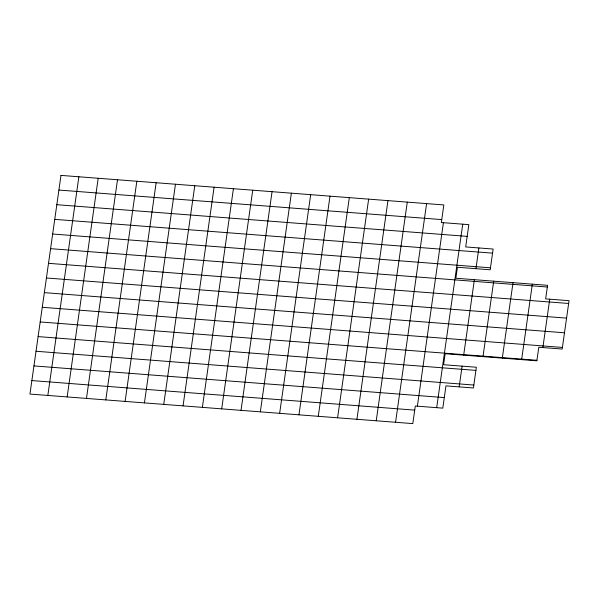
<?xml version="1.0" encoding="UTF-8"?>
<svg xmlns="http://www.w3.org/2000/svg" width="599" height="599" viewBox="0 0 599 599"><rect width="100%" height="100%" fill="white"/><g stroke="black" fill="none" stroke-linecap="round" stroke-linejoin="round"><path stroke-width="0.9" d="M47.838 395.437L78.873 176.772M67.155 396.935L98.191 178.262M86.473 398.425L117.509 179.752M105.791 399.915L136.827 181.25M125.109 401.405L156.144 182.74M144.426 402.895L175.462 184.23M163.744 404.385L194.78 185.72M183.062 405.875L214.098 187.21M202.38 407.365L233.415 188.7M221.697 408.855L252.733 190.19M241.015 410.352L272.051 191.68M260.333 411.842L291.369 193.17M279.651 413.332L310.686 194.668M298.968 414.822L330.004 196.158M318.286 416.312L349.322 197.648M337.604 417.803L368.64 199.138M356.922 419.293L387.957 200.628M376.239 420.783L407.275 202.118M395.557 422.273L426.593 203.608M417.376 406.182L443.41 222.686M436.693 407.672L462.735 224.176M459.171 386.879L462.114 366.146M463.671 355.155L474.386 279.673M475.943 268.681L478.886 247.949M482.989 356.645L493.703 281.163M502.306 358.135L513.021 282.661M521.624 359.625L532.339 284.151M542.866 347.562L549.732 299.193M58.904 190.048L441.755 219.593M56.823 204.701L467.183 236.373M54.741 219.361L492.558 253.145M52.66 234.014L490.476 267.805M50.586 248.667L547.329 287.011M48.504 263.328L568.653 303.468M46.422 277.981L566.572 318.121M44.341 292.634L564.498 332.782M42.267 307.294L562.416 347.435M40.185 321.948L536.936 360.284M38.104 336.601L475.913 370.392M36.022 351.261L473.839 385.045M33.941 365.914L444.301 397.586M31.867 380.567L414.718 410.12M60.986 175.395L29.95 394.06L412.801 423.605L415.294 406.017L442.803 408.144L445.963 385.861L473.42 387.98L476.362 367.247L443.589 364.716L445.154 353.724L536.861 360.8L538.786 347.248L562.184 349.052L569.05 300.683L545.644 298.879L547.568 285.326L455.861 278.243L457.426 267.251L490.192 269.782L493.134 249.049L465.678 246.93L468.845 224.647L441.336 222.529L443.829 204.94L60.986 175.395"/></g></svg>
